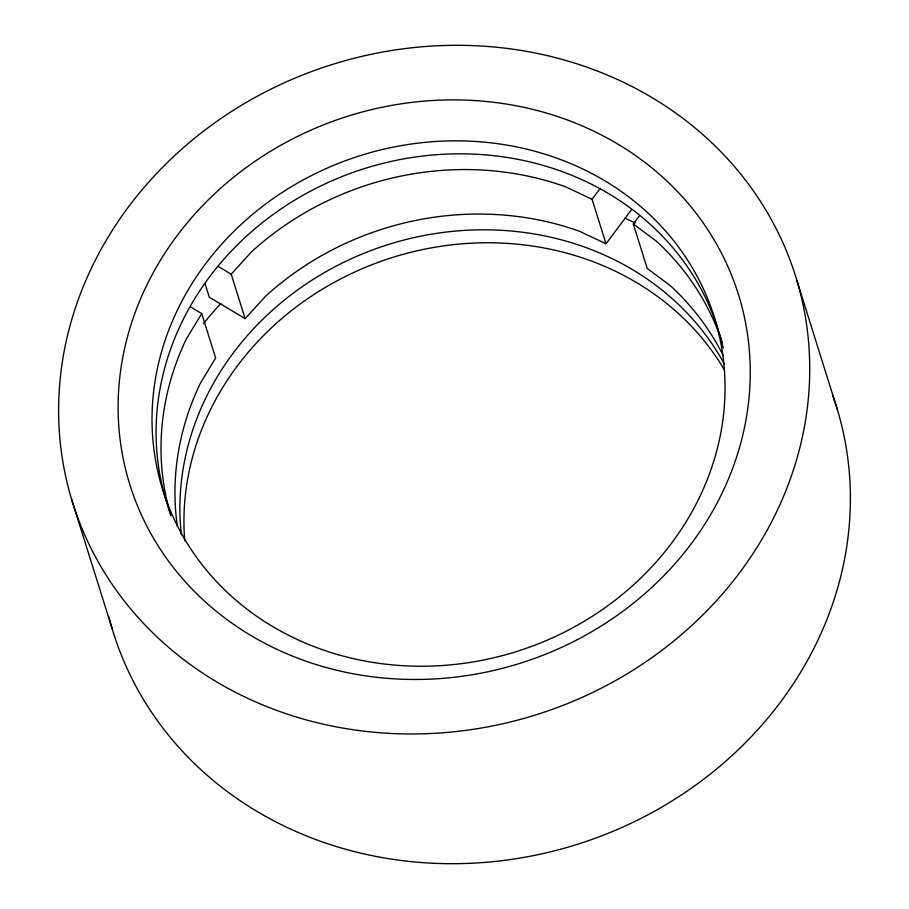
<?xml version="1.0" encoding="UTF-8"?>
<svg xmlns="http://www.w3.org/2000/svg" width="909" height="909" viewBox="0 0 909 909"><rect width="100%" height="100%" fill="white"/><g stroke="black" fill="none" stroke-linecap="round" stroke-linejoin="round"><path stroke-width="1.36" d="M190.97 307.151L201.73 313.594L186.413 338.796A288.994 259.974 -17.4 0 0 170.858 515.755M631.641 209.536L606.008 243.782L592.077 199.298L600.338 188.254M723.155 355.453A288.994 259.974 -17.4 0 0 670.353 285.687L647.253 268.473L633.312 224L639.095 216.262M606.008 243.782L579.408 231.238A288.994 259.974 -17.4 0 0 265.36 296.436L245.123 318.627L231.204 274.223L251.418 251.952A288.994 259.974 -17.4 0 1 565.466 186.754L592.077 199.298M218.058 266.348L231.204 274.223M245.123 318.627L209.263 297.152L205.048 283.699M633.312 224L656.423 241.215A288.994 259.974 -17.4 0 1 722.507 343.341M796.818 280.199A378.803 340.761 -17.4 0 1 337.409 727.098A378.803 340.761 -17.4 0 1 168.29 161.62A378.803 340.761 -17.4 0 1 796.818 280.199L837.473 409.925M201.73 313.594L215.638 357.998L200.344 383.268A288.994 259.974 -17.4 0 0 177.289 525.902M71.527 499.075L112.182 628.801M181.357 534.776A288.994 259.974 -17.4 0 1 388.245 244.555A288.994 259.974 -17.4 0 1 724.234 363.839M203.423 323.706A333.455 299.959 -17.4 0 1 220.955 303.401M624.915 218.194A333.455 299.959 -17.4 0 1 635.198 222.989M184.743 540.844A288.994 259.974 -17.4 0 1 391.574 257.758A288.994 259.974 -17.4 0 1 724.178 369.554M170.903 514.812A288.994 259.974 -17.4 0 1 368.111 167.438A288.994 259.974 -17.4 0 1 723.234 348.136M832.712 395.347A378.803 340.761 -17.4 0 1 573.943 845.393A378.803 340.761 -17.4 0 1 108.83 616.711M337.921 654.628A288.994 259.974 -17.4 0 0 721.167 344.863A288.994 259.974 -17.4 0 0 256.497 211.127A288.994 259.974 -17.4 0 0 337.921 654.628M323.195 666.672A318.798 286.778 -17.4 0 0 745.971 324.956A318.798 286.778 -17.4 0 0 233.374 177.425A318.798 286.778 -17.4 0 0 323.195 666.672"/></g></svg>
